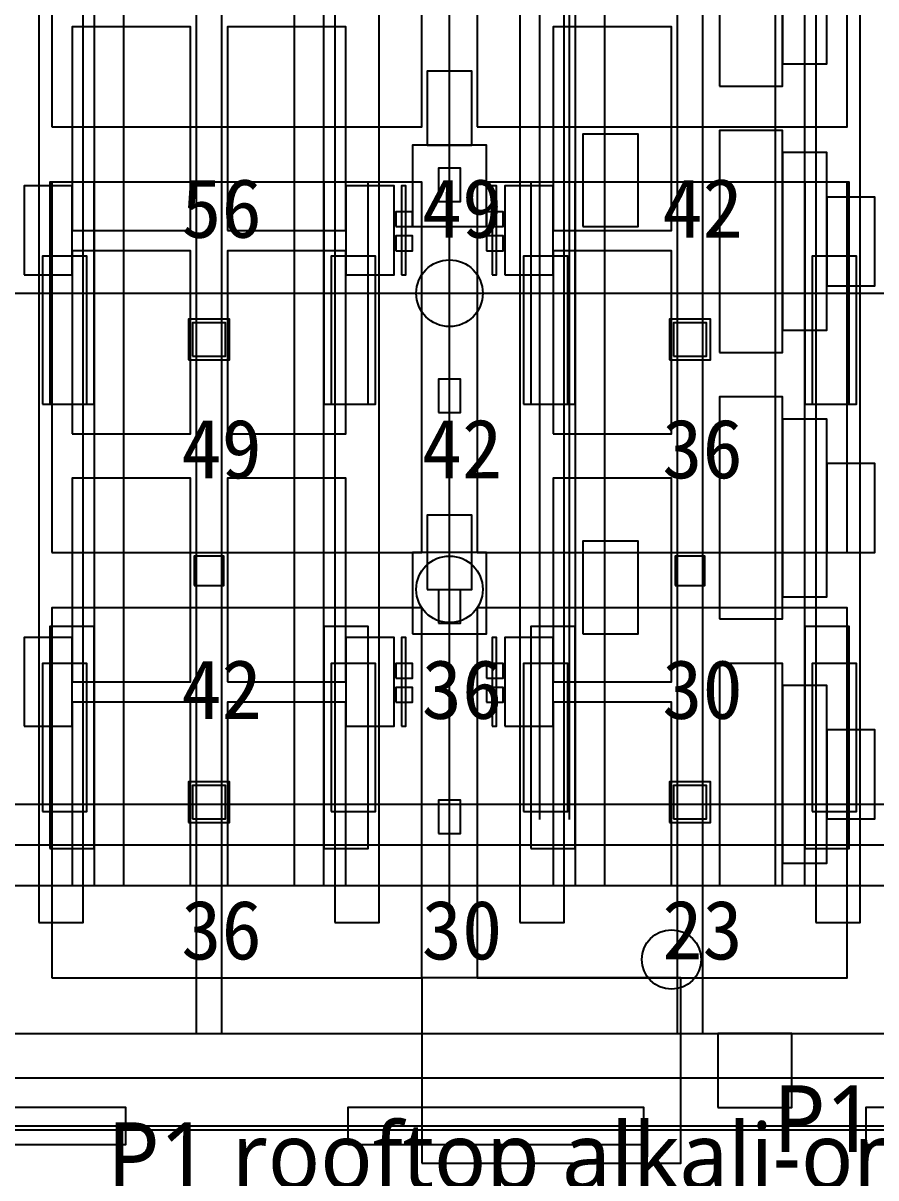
# Model space of a CAD drawing. Header units: metres. Extents: x -1640 to 1560, y -268 to 2338.
# Drawn here: x -390.77 to -367.73, y 1962.1 to 1993.3 of the extents above; entities that cross this region are included whole.
import ezdxf

# ---------------------------------------------------------------- set-up
doc = ezdxf.new("R2010")
doc.units = ezdxf.units.M
for name, color, linetype in [('1F_CHL', 4, 'Continuous'), ('1F_EHS_GAS_DETECTOR', 6, 'Continuous'), ('1F_EHS_SAFETY_SHOWER_EYEWASH_CONCEPT', 3, 'Continuous'), ('1F_PUMP', 2, 'Continuous'), ('1F_SCR', 3, 'Continuous'), ('1F_STRUCT_COLUMN', 8, 'Continuous'), ('1F_ZONE', 3, 'Continuous'), ('2F_CSF_LATERAL_RACK_CONCEPT', 9, 'Continuous'), ('2F_EHS_GAS_DETECTOR', 6, 'Continuous'), ('2F_RFG', 5, 'Continuous'), ('2F_STRUCT_COLUMN', 8, 'Continuous'), ('2F_VMB', 6, 'Continuous'), ('2F_ZONE', 3, 'Continuous'), ('3F_CLEANROOM_OVERHEAD_PIPE_DUCT_CONCEPT', 9, 'Continuous'), ('3F_EHS_EGRESS_DIST_M', 2, 'Continuous'), ('3F_ETCH', 2, 'Continuous'), ('3F_FOUP', 5, 'Continuous'), ('3F_OHT', 9, 'Continuous'), ('3F_OHTV', 1, 'Continuous'), ('3F_PHOTO', 1, 'Continuous'), ('3F_STRUCT_COLUMN', 8, 'Continuous'), ('3F_TBAR', 6, 'Continuous'), ('3F_ZONE', 3, 'Continuous'), ('4F_DCC', 3, 'Continuous'), ('4F_FFU', 1, 'Continuous'), ('4F_STRUCT_PLENUM_TRUSS_CONCEPT', 9, 'Continuous'), ('4F_ZONE', 3, 'Continuous'), ('5F_CHL', 4, 'Continuous'), ('5F_EHS_GAS_DETECTOR', 6, 'Continuous'), ('5F_EHS_SAFETY_SHOWER_EYEWASH_CONCEPT', 3, 'Continuous'), ('5F_PUMP', 2, 'Continuous'), ('5F_SCR', 3, 'Continuous'), ('5F_STRUCT_COLUMN', 8, 'Continuous'), ('5F_ZONE', 3, 'Continuous'), ('6F_CSF_LATERAL_RACK_CONCEPT', 9, 'Continuous'), ('6F_EHS_GAS_DETECTOR', 6, 'Continuous'), ('6F_RFG', 5, 'Continuous'), ('6F_STRUCT_COLUMN', 8, 'Continuous'), ('6F_VMB', 6, 'Continuous'), ('6F_ZONE', 3, 'Continuous'), ('7F_CLEANROOM_OVERHEAD_PIPE_DUCT_CONCEPT', 9, 'Continuous'), ('7F_EHS_EGRESS_DIST_M', 2, 'Continuous'), ('7F_ETCH', 2, 'Continuous'), ('7F_FOUP', 5, 'Continuous'), ('7F_OHT', 9, 'Continuous'), ('7F_OHTV', 1, 'Continuous'), ('7F_PHOTO', 1, 'Continuous'), ('7F_STRUCT_COLUMN', 8, 'Continuous'), ('7F_TBAR', 6, 'Continuous'), ('7F_ZONE', 3, 'Continuous'), ('8F_DCC', 3, 'Continuous'), ('8F_FFU', 1, 'Continuous'), ('8F_STRUCT_PLENUM_TRUSS_CONCEPT', 9, 'Continuous'), ('8F_ZONE', 3, 'Continuous'), ('RF_RSC', 4, 'Continuous'), ('RF_STACK', 2, 'Continuous'), ('UTIL_CHW.R_CONCEPT', 2, 'Continuous'), ('UTIL_CHW.S_CONCEPT', 1, 'Continuous'), ('UTIL_EXH.ACID_CONCEPT', 4, 'Continuous'), ('UTIL_EXH.ALK_CONCEPT', 5, 'Continuous'), ('UTIL_GAS.SPEC_CONCEPT', 3, 'Continuous'), ('UTIL_PCW.R_CONCEPT', 1, 'Continuous'), ('UTIL_PCW.S_CONCEPT', 6, 'Continuous'), ('UTIL_TEXT', 7, 'Continuous'), ('UTIL_WW.AA_CONCEPT', 3, 'Continuous'), ('UTIL_WW.F_CONCEPT', 2, 'Continuous'), ('UTIL_WW.ORG_CONCEPT', 4, 'Continuous')]:
    doc.layers.add(name, color=color, linetype=linetype)
doc.styles.add('KO', font='malgun.ttf')

msp = doc.modelspace()

# ---------------------------------------------------------------- linework, layer by layer
at = {"layer": '1F_CHL'}
for points in [[(-375.65, 1987.8), (-374.15, 1987.8), (-374.15, 1990.3), (-375.65, 1990.3)], [(-375.65, 1976.8), (-374.15, 1976.8), (-374.15, 1979.3), (-375.65, 1979.3)]]:
    msp.add_lwpolyline(points, close=True, dxfattribs=at)
at = {"layer": '1F_EHS_GAS_DETECTOR'}
msp.add_circle((-379.25, 1978), 0.9, dxfattribs=at)
at = {"layer": '1F_EHS_SAFETY_SHOWER_EYEWASH_CONCEPT'}
msp.add_circle((-373.25, 1968), 0.8, dxfattribs=at)
at = {"layer": '1F_PUMP'}
for points in [[(-390.25, 1983), (-389.05, 1983), (-389.05, 1987), (-390.25, 1987)], [(-382.45, 1983), (-381.25, 1983), (-381.25, 1987), (-382.45, 1987)], [(-377.25, 1983), (-376.05, 1983), (-376.05, 1987), (-377.25, 1987)], [(-369.45, 1983), (-368.25, 1983), (-368.25, 1987), (-369.45, 1987)], [(-390.25, 1972), (-389.05, 1972), (-389.05, 1976), (-390.25, 1976)], [(-382.45, 1972), (-381.25, 1972), (-381.25, 1976), (-382.45, 1976)], [(-377.25, 1972), (-376.05, 1972), (-376.05, 1976), (-377.25, 1976)], [(-369.45, 1972), (-368.25, 1972), (-368.25, 1976), (-369.45, 1976)]]:
    msp.add_lwpolyline(points, close=True, dxfattribs=at)
at = {"layer": '1F_SCR'}
for points in [[(-380.25, 1987.8), (-378.25, 1987.8), (-378.25, 1990), (-380.25, 1990)], [(-380.25, 1976.8), (-378.25, 1976.8), (-378.25, 1979), (-380.25, 1979)]]:
    msp.add_lwpolyline(points, close=True, dxfattribs=at)
at = {"layer": '1F_STRUCT_COLUMN'}
for points in [[(-386.3, 1984.2), (-385.2, 1984.2), (-385.2, 1985.3), (-386.3, 1985.3)], [(-373.3, 1984.2), (-372.2, 1984.2), (-372.2, 1985.3), (-373.3, 1985.3)], [(-386.3, 1971.7), (-385.2, 1971.7), (-385.2, 1972.8), (-386.3, 1972.8)], [(-373.3, 1971.7), (-372.2, 1971.7), (-372.2, 1972.8), (-373.3, 1972.8)]]:
    msp.add_lwpolyline(points, close=True, dxfattribs=at)
at = {"layer": '1F_ZONE'}
msp.add_lwpolyline([(-472, 1966), (-247.5, 1966), (-247.5, 2117), (-472, 2117)], close=True, dxfattribs=at)
at = {"layer": '2F_CSF_LATERAL_RACK_CONCEPT'}
for points in [[(-388.85, 1970), (-388.05, 1970), (-388.05, 2113), (-388.85, 2113)], [(-383.45, 1970), (-382.65, 1970), (-382.65, 2113), (-383.45, 2113)], [(-375.85, 1970), (-375.05, 1970), (-375.05, 2113), (-375.85, 2113)], [(-370.45, 1970), (-369.65, 1970), (-369.65, 2113), (-370.45, 2113)]]:
    msp.add_lwpolyline(points, close=True, dxfattribs=at)
at = {"layer": '2F_EHS_GAS_DETECTOR'}
msp.add_circle((-379.25, 1986), 0.9, dxfattribs=at)
at = {"layer": '2F_RFG'}
for points in [[(-390.05, 1983), (-388.85, 1983), (-388.85, 1989), (-390.05, 1989)], [(-382.65, 1983), (-381.45, 1983), (-381.45, 1989), (-382.65, 1989)], [(-377.05, 1983), (-375.85, 1983), (-375.85, 1989), (-377.05, 1989)], [(-369.65, 1983), (-368.45, 1983), (-368.45, 1989), (-369.65, 1989)], [(-390.05, 1971), (-388.85, 1971), (-388.85, 1977), (-390.05, 1977)], [(-382.65, 1971), (-381.45, 1971), (-381.45, 1977), (-382.65, 1977)], [(-377.05, 1971), (-375.85, 1971), (-375.85, 1977), (-377.05, 1977)], [(-369.65, 1971), (-368.45, 1971), (-368.45, 1977), (-369.65, 1977)]]:
    msp.add_lwpolyline(points, close=True, dxfattribs=at)
at = {"layer": '2F_STRUCT_COLUMN'}
for points in [[(-386.2, 1984.3), (-385.3, 1984.3), (-385.3, 1985.2), (-386.2, 1985.2)], [(-373.2, 1984.3), (-372.3, 1984.3), (-372.3, 1985.2), (-373.2, 1985.2)], [(-386.2, 1971.8), (-385.3, 1971.8), (-385.3, 1972.7), (-386.2, 1972.7)], [(-373.2, 1971.8), (-372.3, 1971.8), (-372.3, 1972.7), (-373.2, 1972.7)]]:
    msp.add_lwpolyline(points, close=True, dxfattribs=at)
at = {"layer": '2F_VMB'}
for points in [[(-379.85, 1990), (-378.65, 1990), (-378.65, 1992), (-379.85, 1992)], [(-379.85, 1978), (-378.65, 1978), (-378.65, 1980), (-379.85, 1980)]]:
    msp.add_lwpolyline(points, close=True, dxfattribs=at)
at = {"layer": '2F_ZONE'}
msp.add_lwpolyline([(-472, 1966), (-247.5, 1966), (-247.5, 2117), (-472, 2117)], close=True, dxfattribs=at)
at = {"layer": '3F_CLEANROOM_OVERHEAD_PIPE_DUCT_CONCEPT'}
for points in [[(-390.35, 1969), (-389.15, 1969), (-389.15, 2114), (-390.35, 2114)], [(-382.35, 1969), (-381.15, 1969), (-381.15, 2114), (-382.35, 2114)], [(-377.35, 1969), (-376.15, 1969), (-376.15, 2114), (-377.35, 2114)], [(-369.35, 1969), (-368.15, 1969), (-368.15, 2114), (-369.35, 2114)]]:
    msp.add_lwpolyline(points, close=True, dxfattribs=at)
at = {"layer": '3F_ETCH'}
for points in [[(-371.95, 1991.6), (-370.25, 1991.6), (-370.25, 1997.6), (-371.95, 1997.6)], [(-370.25, 1992.2), (-369.05, 1992.2), (-369.05, 1997), (-370.25, 1997)], [(-371.95, 1984.4), (-370.25, 1984.4), (-370.25, 1990.4), (-371.95, 1990.4)], [(-370.25, 1985), (-369.05, 1985), (-369.05, 1989.8), (-370.25, 1989.8)], [(-369.05, 1986.2), (-367.75, 1986.2), (-367.75, 1988.6), (-369.05, 1988.6)], [(-371.95, 1977.2), (-370.25, 1977.2), (-370.25, 1983.2), (-371.95, 1983.2)], [(-370.25, 1977.8), (-369.05, 1977.8), (-369.05, 1982.6), (-370.25, 1982.6)], [(-369.05, 1979), (-367.75, 1979), (-367.75, 1981.4), (-369.05, 1981.4)], [(-371.95, 1970), (-370.25, 1970), (-370.25, 1976), (-371.95, 1976)], [(-370.25, 1970.6), (-369.05, 1970.6), (-369.05, 1975.4), (-370.25, 1975.4)], [(-369.05, 1971.8), (-367.75, 1971.8), (-367.75, 1974.2), (-369.05, 1974.2)]]:
    msp.add_lwpolyline(points, close=True, dxfattribs=at)
at = {"layer": '3F_FOUP'}
for points in [[(-380.7, 1987.8), (-380.25, 1987.8), (-380.25, 1988.2), (-380.7, 1988.2)], [(-378.25, 1987.8), (-377.8, 1987.8), (-377.8, 1988.2), (-378.25, 1988.2)], [(-380.7, 1987.15), (-380.25, 1987.15), (-380.25, 1987.55), (-380.7, 1987.55)], [(-378.25, 1987.15), (-377.8, 1987.15), (-377.8, 1987.55), (-378.25, 1987.55)], [(-380.7, 1975.6), (-380.25, 1975.6), (-380.25, 1976), (-380.7, 1976)], [(-378.25, 1975.6), (-377.8, 1975.6), (-377.8, 1976), (-378.25, 1976)], [(-380.7, 1974.95), (-380.25, 1974.95), (-380.25, 1975.35), (-380.7, 1975.35)], [(-378.25, 1974.95), (-377.8, 1974.95), (-377.8, 1975.35), (-378.25, 1975.35)]]:
    msp.add_lwpolyline(points, close=True, dxfattribs=at)
at = {"layer": '3F_OHT'}
msp.add_line((-379.25, 1969), (-379.25, 2037.5), dxfattribs=at)
at = {"layer": '3F_OHTV'}
for points in [[(-379.55, 1988.48), (-378.95, 1988.48), (-378.95, 1989.38), (-379.55, 1989.38)], [(-379.55, 1982.78), (-378.95, 1982.78), (-378.95, 1983.68), (-379.55, 1983.68)], [(-379.55, 1977.09), (-378.95, 1977.09), (-378.95, 1977.99), (-379.55, 1977.99)], [(-379.55, 1971.4), (-378.95, 1971.4), (-378.95, 1972.3), (-379.55, 1972.3)]]:
    msp.add_lwpolyline(points, close=True, dxfattribs=at)
at = {"layer": '3F_PHOTO'}
for points in [[(-389.45, 1987.7), (-386.25, 1987.7), (-386.25, 1993.2), (-389.45, 1993.2)], [(-385.25, 1987.7), (-382.05, 1987.7), (-382.05, 1993.2), (-385.25, 1993.2)], [(-376.45, 1987.7), (-373.25, 1987.7), (-373.25, 1993.2), (-376.45, 1993.2)], [(-390.75, 1986.5), (-389.45, 1986.5), (-389.45, 1988.9), (-390.75, 1988.9)], [(-382.05, 1986.5), (-380.75, 1986.5), (-380.75, 1988.9), (-382.05, 1988.9)], [(-377.75, 1986.5), (-376.45, 1986.5), (-376.45, 1988.9), (-377.75, 1988.9)], [(-389.45, 1982.2), (-386.25, 1982.2), (-386.25, 1987.15), (-389.45, 1987.15)], [(-385.25, 1982.2), (-382.05, 1982.2), (-382.05, 1987.15), (-385.25, 1987.15)], [(-376.45, 1982.2), (-373.25, 1982.2), (-373.25, 1987.15), (-376.45, 1987.15)], [(-389.45, 1975.5), (-386.25, 1975.5), (-386.25, 1981), (-389.45, 1981)], [(-385.25, 1975.5), (-382.05, 1975.5), (-382.05, 1981), (-385.25, 1981)], [(-376.45, 1975.5), (-373.25, 1975.5), (-373.25, 1981), (-376.45, 1981)], [(-390.75, 1974.3), (-389.45, 1974.3), (-389.45, 1976.7), (-390.75, 1976.7)], [(-382.05, 1974.3), (-380.75, 1974.3), (-380.75, 1976.7), (-382.05, 1976.7)], [(-377.75, 1974.3), (-376.45, 1974.3), (-376.45, 1976.7), (-377.75, 1976.7)], [(-389.45, 1970), (-386.25, 1970), (-386.25, 1974.95), (-389.45, 1974.95)], [(-385.25, 1970), (-382.05, 1970), (-382.05, 1974.95), (-385.25, 1974.95)], [(-376.45, 1970), (-373.25, 1970), (-373.25, 1974.95), (-376.45, 1974.95)]]:
    msp.add_lwpolyline(points, close=True, dxfattribs=at)
at = {"layer": '3F_STRUCT_COLUMN'}
for points in [[(-386.15, 1978.1), (-385.35, 1978.1), (-385.35, 1978.9), (-386.15, 1978.9)], [(-373.15, 1978.1), (-372.35, 1978.1), (-372.35, 1978.9), (-373.15, 1978.9)]]:
    msp.add_lwpolyline(points, close=True, dxfattribs=at)
at = {"layer": '3F_TBAR'}
for points in [[(-380.55, 1986.5), (-380.43, 1986.5), (-380.43, 1988.9), (-380.55, 1988.9)], [(-378.1, 1986.5), (-377.98, 1986.5), (-377.98, 1988.9), (-378.1, 1988.9)], [(-380.55, 1974.3), (-380.43, 1974.3), (-380.43, 1976.7), (-380.55, 1976.7)], [(-378.1, 1974.3), (-377.98, 1974.3), (-377.98, 1976.7), (-378.1, 1976.7)]]:
    msp.add_lwpolyline(points, close=True, dxfattribs=at)
at = {"layer": '3F_ZONE'}
msp.add_lwpolyline([(-472, 1966), (-247.5, 1966), (-247.5, 2117), (-472, 2117)], close=True, dxfattribs=at)
at = {"layer": '4F_DCC'}
for points in [[(-396, 1963), (-388, 1963), (-388, 1964), (-396, 1964)], [(-382, 1963), (-374, 1963), (-374, 1964), (-382, 1964)], [(-368, 1963), (-360, 1963), (-360, 1964), (-368, 1964)]]:
    msp.add_lwpolyline(points, close=True, dxfattribs=at)
at = {"layer": '4F_FFU'}
for points in [[(-390, 1990.5), (-380, 1990.5), (-380, 2000.5), (-390, 2000.5)], [(-378.5, 1990.5), (-368.5, 1990.5), (-368.5, 2000.5), (-378.5, 2000.5)], [(-390, 1979), (-380, 1979), (-380, 1989), (-390, 1989)], [(-378.5, 1979), (-368.5, 1979), (-368.5, 1989), (-378.5, 1989)], [(-390, 1967.5), (-380, 1967.5), (-380, 1977.5), (-390, 1977.5)], [(-378.5, 1967.5), (-368.5, 1967.5), (-368.5, 1977.5), (-378.5, 1977.5)]]:
    msp.add_lwpolyline(points, close=True, dxfattribs=at)
at = {"layer": '4F_STRUCT_PLENUM_TRUSS_CONCEPT'}
for points in [[(-386.1, 1966), (-385.4, 1966), (-385.4, 2117), (-386.1, 2117)], [(-373.1, 1966), (-372.4, 1966), (-372.4, 2117), (-373.1, 2117)]]:
    msp.add_lwpolyline(points, close=True, dxfattribs=at)
at = {"layer": '4F_ZONE'}
msp.add_lwpolyline([(-472, 1966), (-247.5, 1966), (-247.5, 2117), (-472, 2117)], close=True, dxfattribs=at)
at = {"layer": '5F_CHL'}
for points in [[(-375.65, 1987.8), (-374.15, 1987.8), (-374.15, 1990.3), (-375.65, 1990.3)], [(-375.65, 1976.8), (-374.15, 1976.8), (-374.15, 1979.3), (-375.65, 1979.3)]]:
    msp.add_lwpolyline(points, close=True, dxfattribs=at)
at = {"layer": '5F_EHS_GAS_DETECTOR'}
msp.add_circle((-379.25, 1978), 0.9, dxfattribs=at)
at = {"layer": '5F_EHS_SAFETY_SHOWER_EYEWASH_CONCEPT'}
msp.add_circle((-373.25, 1968), 0.8, dxfattribs=at)
at = {"layer": '5F_PUMP'}
for points in [[(-390.25, 1983), (-389.05, 1983), (-389.05, 1987), (-390.25, 1987)], [(-382.45, 1983), (-381.25, 1983), (-381.25, 1987), (-382.45, 1987)], [(-377.25, 1983), (-376.05, 1983), (-376.05, 1987), (-377.25, 1987)], [(-369.45, 1983), (-368.25, 1983), (-368.25, 1987), (-369.45, 1987)], [(-390.25, 1972), (-389.05, 1972), (-389.05, 1976), (-390.25, 1976)], [(-382.45, 1972), (-381.25, 1972), (-381.25, 1976), (-382.45, 1976)], [(-377.25, 1972), (-376.05, 1972), (-376.05, 1976), (-377.25, 1976)], [(-369.45, 1972), (-368.25, 1972), (-368.25, 1976), (-369.45, 1976)]]:
    msp.add_lwpolyline(points, close=True, dxfattribs=at)
at = {"layer": '5F_SCR'}
for points in [[(-380.25, 1987.8), (-378.25, 1987.8), (-378.25, 1990), (-380.25, 1990)], [(-380.25, 1976.8), (-378.25, 1976.8), (-378.25, 1979), (-380.25, 1979)]]:
    msp.add_lwpolyline(points, close=True, dxfattribs=at)
at = {"layer": '5F_STRUCT_COLUMN'}
for points in [[(-386.3, 1984.2), (-385.2, 1984.2), (-385.2, 1985.3), (-386.3, 1985.3)], [(-373.3, 1984.2), (-372.2, 1984.2), (-372.2, 1985.3), (-373.3, 1985.3)], [(-386.3, 1971.7), (-385.2, 1971.7), (-385.2, 1972.8), (-386.3, 1972.8)], [(-373.3, 1971.7), (-372.2, 1971.7), (-372.2, 1972.8), (-373.3, 1972.8)]]:
    msp.add_lwpolyline(points, close=True, dxfattribs=at)
at = {"layer": '5F_ZONE'}
msp.add_lwpolyline([(-472, 1966), (-247.5, 1966), (-247.5, 2117), (-472, 2117)], close=True, dxfattribs=at)
at = {"layer": '6F_CSF_LATERAL_RACK_CONCEPT'}
for points in [[(-388.85, 1970), (-388.05, 1970), (-388.05, 2113), (-388.85, 2113)], [(-383.45, 1970), (-382.65, 1970), (-382.65, 2113), (-383.45, 2113)], [(-375.85, 1970), (-375.05, 1970), (-375.05, 2113), (-375.85, 2113)], [(-370.45, 1970), (-369.65, 1970), (-369.65, 2113), (-370.45, 2113)]]:
    msp.add_lwpolyline(points, close=True, dxfattribs=at)
at = {"layer": '6F_EHS_GAS_DETECTOR'}
msp.add_circle((-379.25, 1986), 0.9, dxfattribs=at)
at = {"layer": '6F_RFG'}
for points in [[(-390.05, 1983), (-388.85, 1983), (-388.85, 1989), (-390.05, 1989)], [(-382.65, 1983), (-381.45, 1983), (-381.45, 1989), (-382.65, 1989)], [(-377.05, 1983), (-375.85, 1983), (-375.85, 1989), (-377.05, 1989)], [(-369.65, 1983), (-368.45, 1983), (-368.45, 1989), (-369.65, 1989)], [(-390.05, 1971), (-388.85, 1971), (-388.85, 1977), (-390.05, 1977)], [(-382.65, 1971), (-381.45, 1971), (-381.45, 1977), (-382.65, 1977)], [(-377.05, 1971), (-375.85, 1971), (-375.85, 1977), (-377.05, 1977)], [(-369.65, 1971), (-368.45, 1971), (-368.45, 1977), (-369.65, 1977)]]:
    msp.add_lwpolyline(points, close=True, dxfattribs=at)
at = {"layer": '6F_STRUCT_COLUMN'}
for points in [[(-386.2, 1984.3), (-385.3, 1984.3), (-385.3, 1985.2), (-386.2, 1985.2)], [(-373.2, 1984.3), (-372.3, 1984.3), (-372.3, 1985.2), (-373.2, 1985.2)], [(-386.2, 1971.8), (-385.3, 1971.8), (-385.3, 1972.7), (-386.2, 1972.7)], [(-373.2, 1971.8), (-372.3, 1971.8), (-372.3, 1972.7), (-373.2, 1972.7)]]:
    msp.add_lwpolyline(points, close=True, dxfattribs=at)
at = {"layer": '6F_VMB'}
for points in [[(-379.85, 1990), (-378.65, 1990), (-378.65, 1992), (-379.85, 1992)], [(-379.85, 1978), (-378.65, 1978), (-378.65, 1980), (-379.85, 1980)]]:
    msp.add_lwpolyline(points, close=True, dxfattribs=at)
at = {"layer": '6F_ZONE'}
msp.add_lwpolyline([(-472, 1966), (-247.5, 1966), (-247.5, 2117), (-472, 2117)], close=True, dxfattribs=at)
at = {"layer": '7F_CLEANROOM_OVERHEAD_PIPE_DUCT_CONCEPT'}
for points in [[(-390.35, 1969), (-389.15, 1969), (-389.15, 2114), (-390.35, 2114)], [(-382.35, 1969), (-381.15, 1969), (-381.15, 2114), (-382.35, 2114)], [(-377.35, 1969), (-376.15, 1969), (-376.15, 2114), (-377.35, 2114)], [(-369.35, 1969), (-368.15, 1969), (-368.15, 2114), (-369.35, 2114)]]:
    msp.add_lwpolyline(points, close=True, dxfattribs=at)
at = {"layer": '7F_ETCH'}
for points in [[(-371.95, 1991.6), (-370.25, 1991.6), (-370.25, 1997.6), (-371.95, 1997.6)], [(-370.25, 1992.2), (-369.05, 1992.2), (-369.05, 1997), (-370.25, 1997)], [(-371.95, 1984.4), (-370.25, 1984.4), (-370.25, 1990.4), (-371.95, 1990.4)], [(-370.25, 1985), (-369.05, 1985), (-369.05, 1989.8), (-370.25, 1989.8)], [(-369.05, 1986.2), (-367.75, 1986.2), (-367.75, 1988.6), (-369.05, 1988.6)], [(-371.95, 1977.2), (-370.25, 1977.2), (-370.25, 1983.2), (-371.95, 1983.2)], [(-370.25, 1977.8), (-369.05, 1977.8), (-369.05, 1982.6), (-370.25, 1982.6)], [(-369.05, 1979), (-367.75, 1979), (-367.75, 1981.4), (-369.05, 1981.4)], [(-371.95, 1970), (-370.25, 1970), (-370.25, 1976), (-371.95, 1976)], [(-370.25, 1970.6), (-369.05, 1970.6), (-369.05, 1975.4), (-370.25, 1975.4)], [(-369.05, 1971.8), (-367.75, 1971.8), (-367.75, 1974.2), (-369.05, 1974.2)]]:
    msp.add_lwpolyline(points, close=True, dxfattribs=at)
at = {"layer": '7F_FOUP'}
for points in [[(-380.7, 1987.8), (-380.25, 1987.8), (-380.25, 1988.2), (-380.7, 1988.2)], [(-378.25, 1987.8), (-377.8, 1987.8), (-377.8, 1988.2), (-378.25, 1988.2)], [(-380.7, 1987.15), (-380.25, 1987.15), (-380.25, 1987.55), (-380.7, 1987.55)], [(-378.25, 1987.15), (-377.8, 1987.15), (-377.8, 1987.55), (-378.25, 1987.55)], [(-380.7, 1975.6), (-380.25, 1975.6), (-380.25, 1976), (-380.7, 1976)], [(-378.25, 1975.6), (-377.8, 1975.6), (-377.8, 1976), (-378.25, 1976)], [(-380.7, 1974.95), (-380.25, 1974.95), (-380.25, 1975.35), (-380.7, 1975.35)], [(-378.25, 1974.95), (-377.8, 1974.95), (-377.8, 1975.35), (-378.25, 1975.35)]]:
    msp.add_lwpolyline(points, close=True, dxfattribs=at)
at = {"layer": '7F_OHT'}
msp.add_line((-379.25, 1969), (-379.25, 2037.5), dxfattribs=at)
at = {"layer": '7F_OHTV'}
for points in [[(-379.55, 1988.48), (-378.95, 1988.48), (-378.95, 1989.38), (-379.55, 1989.38)], [(-379.55, 1982.78), (-378.95, 1982.78), (-378.95, 1983.68), (-379.55, 1983.68)], [(-379.55, 1977.09), (-378.95, 1977.09), (-378.95, 1977.99), (-379.55, 1977.99)], [(-379.55, 1971.4), (-378.95, 1971.4), (-378.95, 1972.3), (-379.55, 1972.3)]]:
    msp.add_lwpolyline(points, close=True, dxfattribs=at)
at = {"layer": '7F_PHOTO'}
for points in [[(-389.45, 1987.7), (-386.25, 1987.7), (-386.25, 1993.2), (-389.45, 1993.2)], [(-385.25, 1987.7), (-382.05, 1987.7), (-382.05, 1993.2), (-385.25, 1993.2)], [(-376.45, 1987.7), (-373.25, 1987.7), (-373.25, 1993.2), (-376.45, 1993.2)], [(-390.75, 1986.5), (-389.45, 1986.5), (-389.45, 1988.9), (-390.75, 1988.9)], [(-382.05, 1986.5), (-380.75, 1986.5), (-380.75, 1988.9), (-382.05, 1988.9)], [(-377.75, 1986.5), (-376.45, 1986.5), (-376.45, 1988.9), (-377.75, 1988.9)], [(-389.45, 1982.2), (-386.25, 1982.2), (-386.25, 1987.15), (-389.45, 1987.15)], [(-385.25, 1982.2), (-382.05, 1982.2), (-382.05, 1987.15), (-385.25, 1987.15)], [(-376.45, 1982.2), (-373.25, 1982.2), (-373.25, 1987.15), (-376.45, 1987.15)], [(-389.45, 1975.5), (-386.25, 1975.5), (-386.25, 1981), (-389.45, 1981)], [(-385.25, 1975.5), (-382.05, 1975.5), (-382.05, 1981), (-385.25, 1981)], [(-376.45, 1975.5), (-373.25, 1975.5), (-373.25, 1981), (-376.45, 1981)], [(-390.75, 1974.3), (-389.45, 1974.3), (-389.45, 1976.7), (-390.75, 1976.7)], [(-382.05, 1974.3), (-380.75, 1974.3), (-380.75, 1976.7), (-382.05, 1976.7)], [(-377.75, 1974.3), (-376.45, 1974.3), (-376.45, 1976.7), (-377.75, 1976.7)], [(-389.45, 1970), (-386.25, 1970), (-386.25, 1974.95), (-389.45, 1974.95)], [(-385.25, 1970), (-382.05, 1970), (-382.05, 1974.95), (-385.25, 1974.95)], [(-376.45, 1970), (-373.25, 1970), (-373.25, 1974.95), (-376.45, 1974.95)]]:
    msp.add_lwpolyline(points, close=True, dxfattribs=at)
at = {"layer": '7F_STRUCT_COLUMN'}
for points in [[(-386.15, 1978.1), (-385.35, 1978.1), (-385.35, 1978.9), (-386.15, 1978.9)], [(-373.15, 1978.1), (-372.35, 1978.1), (-372.35, 1978.9), (-373.15, 1978.9)]]:
    msp.add_lwpolyline(points, close=True, dxfattribs=at)
at = {"layer": '7F_TBAR'}
for points in [[(-380.55, 1986.5), (-380.43, 1986.5), (-380.43, 1988.9), (-380.55, 1988.9)], [(-378.1, 1986.5), (-377.98, 1986.5), (-377.98, 1988.9), (-378.1, 1988.9)], [(-380.55, 1974.3), (-380.43, 1974.3), (-380.43, 1976.7), (-380.55, 1976.7)], [(-378.1, 1974.3), (-377.98, 1974.3), (-377.98, 1976.7), (-378.1, 1976.7)]]:
    msp.add_lwpolyline(points, close=True, dxfattribs=at)
at = {"layer": '7F_ZONE'}
msp.add_lwpolyline([(-472, 1966), (-247.5, 1966), (-247.5, 2117), (-472, 2117)], close=True, dxfattribs=at)
at = {"layer": '8F_DCC'}
for points in [[(-396, 1963), (-388, 1963), (-388, 1964), (-396, 1964)], [(-382, 1963), (-374, 1963), (-374, 1964), (-382, 1964)], [(-368, 1963), (-360, 1963), (-360, 1964), (-368, 1964)]]:
    msp.add_lwpolyline(points, close=True, dxfattribs=at)
at = {"layer": '8F_FFU'}
for points in [[(-390, 1990.5), (-380, 1990.5), (-380, 2000.5), (-390, 2000.5)], [(-378.5, 1990.5), (-368.5, 1990.5), (-368.5, 2000.5), (-378.5, 2000.5)], [(-390, 1979), (-380, 1979), (-380, 1989), (-390, 1989)], [(-378.5, 1979), (-368.5, 1979), (-368.5, 1989), (-378.5, 1989)], [(-390, 1967.5), (-380, 1967.5), (-380, 1977.5), (-390, 1977.5)], [(-378.5, 1967.5), (-368.5, 1967.5), (-368.5, 1977.5), (-378.5, 1977.5)]]:
    msp.add_lwpolyline(points, close=True, dxfattribs=at)
at = {"layer": '8F_STRUCT_PLENUM_TRUSS_CONCEPT'}
for points in [[(-386.1, 1966), (-385.4, 1966), (-385.4, 2117), (-386.1, 2117)], [(-373.1, 1966), (-372.4, 1966), (-372.4, 2117), (-373.1, 2117)]]:
    msp.add_lwpolyline(points, close=True, dxfattribs=at)
at = {"layer": '8F_ZONE'}
msp.add_lwpolyline([(-472, 1966), (-247.5, 1966), (-247.5, 2117), (-472, 2117)], close=True, dxfattribs=at)
at = {"layer": 'RF_RSC'}
msp.add_lwpolyline([(-380, 1962.5), (-373, 1962.5), (-373, 1967.5), (-380, 1967.5)], close=True, dxfattribs=at)
at = {"layer": 'RF_STACK'}
msp.add_lwpolyline([(-372, 1964), (-370, 1964), (-370, 1966), (-372, 1966)], close=True, dxfattribs=at)
at = {"layer": 'UTIL_CHW.R_CONCEPT'}
msp.add_line((-467.2, 1964.8), (-1.2, 1964.8), dxfattribs=at)
msp.add_line((-467.2, 1964.8), (-1.2, 1964.8), dxfattribs=at)
at = {"layer": 'UTIL_CHW.S_CONCEPT'}
msp.add_line((-468.5, 1963.5), (-2.5, 1963.5), dxfattribs=at)
msp.add_line((-468.5, 1963.5), (-2.5, 1963.5), dxfattribs=at)
at = {"layer": 'UTIL_EXH.ACID_CONCEPT'}
msp.add_line((-470.4, 1964.8), (-0.6, 1964.8), dxfattribs=at)
msp.add_line((-470.4, 1964.8), (-0.6, 1964.8), dxfattribs=at)
at = {"layer": 'UTIL_EXH.ALK_CONCEPT'}
msp.add_line((-470.4, 1963.4), (-0.6, 1963.4), dxfattribs=at)
msp.add_line((-470.4, 1963.4), (-0.6, 1963.4), dxfattribs=at)
at = {"layer": 'UTIL_GAS.SPEC_CONCEPT'}
msp.add_line((-466.3, 1986), (-2.7, 1986), dxfattribs=at)
msp.add_line((-466.3, 1986), (-2.7, 1986), dxfattribs=at)
at = {"layer": 'UTIL_PCW.R_CONCEPT'}
msp.add_line((-376.005, 1971.78), (-376.005, 2111.23), dxfattribs=at)
msp.add_line((-376.005, 1971.78), (-376.005, 2111.23), dxfattribs=at)
at = {"layer": 'UTIL_PCW.S_CONCEPT'}
msp.add_line((-376.805, 1971.78), (-376.805, 2111.23), dxfattribs=at)
msp.add_line((-376.805, 1971.78), (-376.805, 2111.23), dxfattribs=at)
at = {"layer": 'UTIL_WW.AA_CONCEPT'}
msp.add_line((-468.3, 1971.1), (-2.7, 1971.1), dxfattribs=at)
at = {"layer": 'UTIL_WW.F_CONCEPT'}
msp.add_line((-468.3, 1970), (-2.7, 1970), dxfattribs=at)
at = {"layer": 'UTIL_WW.ORG_CONCEPT'}
msp.add_line((-468.3, 1972.2), (-2.7, 1972.2), dxfattribs=at)

# ---------------------------------------------------------------- texts
at = {"layer": '3F_EHS_EGRESS_DIST_M'}
for s, p in [('56', (-386.5, 1987.5)), ('49', (-380, 1987.5)), ('42', (-373.5, 1987.5)), ('49', (-386.5, 1981)), ('42', (-380, 1981)), ('36', (-373.5, 1981)), ('42', (-386.5, 1974.5)), ('36', (-380, 1974.5)), ('30', (-373.5, 1974.5)), ('36', (-386.5, 1968)), ('30', (-380, 1968)), ('23', (-373.5, 1968))]:
    msp.add_text(s, height=1.6, dxfattribs=at).set_placement(p)
at = {"layer": '7F_EHS_EGRESS_DIST_M'}
for s, p in [('56', (-386.5, 1987.5)), ('49', (-380, 1987.5)), ('42', (-373.5, 1987.5)), ('49', (-386.5, 1981)), ('42', (-380, 1981)), ('36', (-373.5, 1981)), ('42', (-386.5, 1974.5)), ('36', (-380, 1974.5)), ('30', (-373.5, 1974.5)), ('36', (-386.5, 1968)), ('30', (-380, 1968)), ('23', (-373.5, 1968))]:
    msp.add_text(s, height=1.6, dxfattribs=at).set_placement(p)
at = {"layer": 'UTIL_TEXT', "style": 'KO'}
for s, p in [('P1 rooftop RCS (regenerative catalytic system — process-gas abatement, named in the sustainability report; location is concept)', (-370.5, 1962.8)), ('P1 rooftop alkali-only wet scrubber (concept)', (-388.5, 1961.8))]:
    msp.add_text(s, height=1.8, dxfattribs=at).set_placement(p)

doc.saveas('drawing.dxf')
